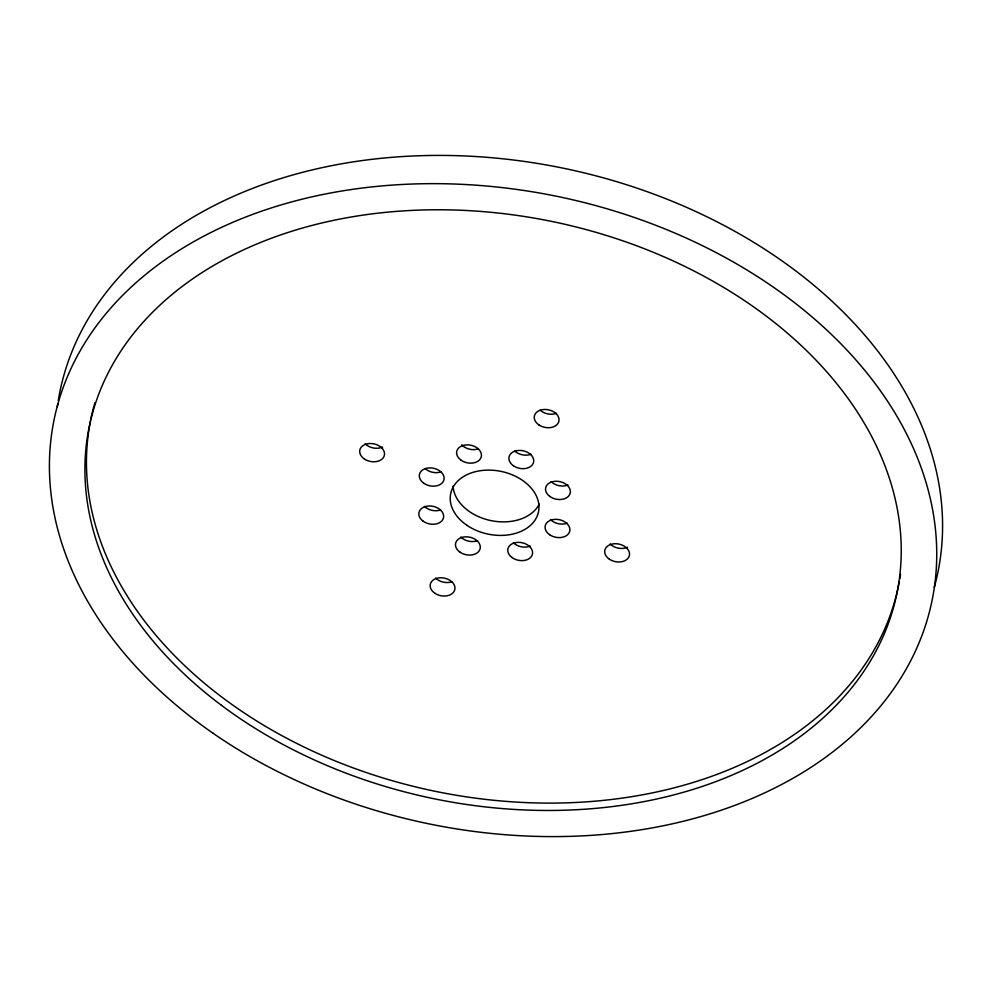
<?xml version="1.0" encoding="UTF-8"?>
<svg xmlns="http://www.w3.org/2000/svg" width="992" height="992" viewBox="0 0 992 992"><rect width="100%" height="100%" fill="white"/><g stroke="black" fill="none" stroke-linecap="round" stroke-linejoin="round"><path stroke-width="1.49" d="M539.239 504.147A44.814 32.017 11.7 0 1 490.755 520.564A44.814 32.017 11.7 0 1 453.071 486.08M441.44 471.733A12.549 8.965 11.7 0 1 425.146 468.546M440.634 509.938A12.549 8.965 11.7 0 1 424.427 506.391M477.611 540.652A12.549 8.965 11.7 0 1 460.821 536.982M530.224 546.059A12.549 8.965 11.7 0 1 513.36 542.76M567.201 523.168A12.549 8.965 11.7 0 1 550.424 519.498M567.994 484.964A12.549 8.965 11.7 0 1 551.143 481.666M531.03 454.249A12.549 8.965 11.7 0 1 514.749 451.062M478.417 448.843A12.549 8.965 11.7 0 1 461.726 444.788M451.757 581.808A12.549 8.965 11.7 0 1 435.6 578.038M382.577 447.032A12.549 8.965 11.7 0 1 365.13 443.771M556.487 413.242A12.549 8.965 11.7 0 1 540.181 410.204M627.576 547.224A12.549 8.965 11.7 0 1 610.142 543.976M899.248 581.858A412.337 294.599 11.7 0 1 439.059 792.087A412.337 294.599 11.7 0 1 90.532 420.633M90.842 419.12A412.337 294.599 11.7 0 1 94.947 402.653M900.513 574.244A412.337 294.599 11.7 0 1 899.794 578.82M58.268 400.607A448.186 320.218 11.7 0 1 567.424 169.062A448.186 320.218 11.7 0 1 934.29 587.326M57.35 406.732A448.186 320.218 11.7 0 1 57.796 403.67M466.91 525.289A44.814 32.017 11.7 0 0 538.47 511.959A44.814 32.017 11.7 0 0 478.429 471.026A44.814 32.017 11.7 0 0 466.91 525.289M423.844 483.265A12.549 8.965 11.7 0 0 443.97 479.719A12.549 8.965 11.7 0 0 427.329 468.125A12.549 8.965 11.7 0 0 423.844 483.265M423.076 521.135A12.549 8.965 11.7 0 0 443.436 518.072A12.549 8.965 11.7 0 0 427.23 506.156A12.549 8.965 11.7 0 0 423.076 521.135M460.015 552.184A12.549 8.965 11.7 0 0 480.14 548.638A12.549 8.965 11.7 0 0 463.5 537.044A12.549 8.965 11.7 0 0 460.015 552.184M512.008 557.504A12.549 8.965 11.7 0 0 532.369 554.441A12.549 8.965 11.7 0 0 516.162 542.525A12.549 8.965 11.7 0 0 512.008 557.504M549.618 534.7A12.549 8.965 11.7 0 0 569.743 531.154A12.549 8.965 11.7 0 0 553.102 519.56A12.549 8.965 11.7 0 0 549.618 534.7M549.791 496.409A12.549 8.965 11.7 0 0 570.14 493.346A12.549 8.965 11.7 0 0 553.933 481.418A12.549 8.965 11.7 0 0 549.791 496.409M513.447 465.781A12.549 8.965 11.7 0 0 533.572 462.235A12.549 8.965 11.7 0 0 516.931 450.641A12.549 8.965 11.7 0 0 513.447 465.781M460.858 460.04A12.549 8.965 11.7 0 0 481.219 456.977A12.549 8.965 11.7 0 0 465.012 445.048A12.549 8.965 11.7 0 0 460.858 460.04M434.806 593.228A12.549 8.965 11.7 0 0 454.844 589.496A12.549 8.965 11.7 0 0 438.03 578.026A12.549 8.965 11.7 0 0 434.806 593.228M609.348 559.166A12.549 8.965 11.7 0 0 629.387 555.433A12.549 8.965 11.7 0 0 612.572 543.976A12.549 8.965 11.7 0 0 609.348 559.166M538.892 424.898A12.549 8.965 11.7 0 0 558.918 421.166A12.549 8.965 11.7 0 0 542.116 409.708A12.549 8.965 11.7 0 0 538.892 424.898M364.349 458.961A12.549 8.965 11.7 0 0 384.388 455.229A12.549 8.965 11.7 0 0 367.573 443.771A12.549 8.965 11.7 0 0 364.349 458.961M212.92 733.175A448.186 320.218 11.7 0 0 931.079 605.07A448.186 320.218 11.7 0 0 335.234 192.138A448.186 320.218 11.7 0 0 212.92 733.175M221.439 705.312A412.337 294.599 11.7 0 0 892.726 610.229A412.337 294.599 11.7 0 0 365.056 214.83A412.337 294.599 11.7 0 0 221.439 705.312"/></g></svg>
